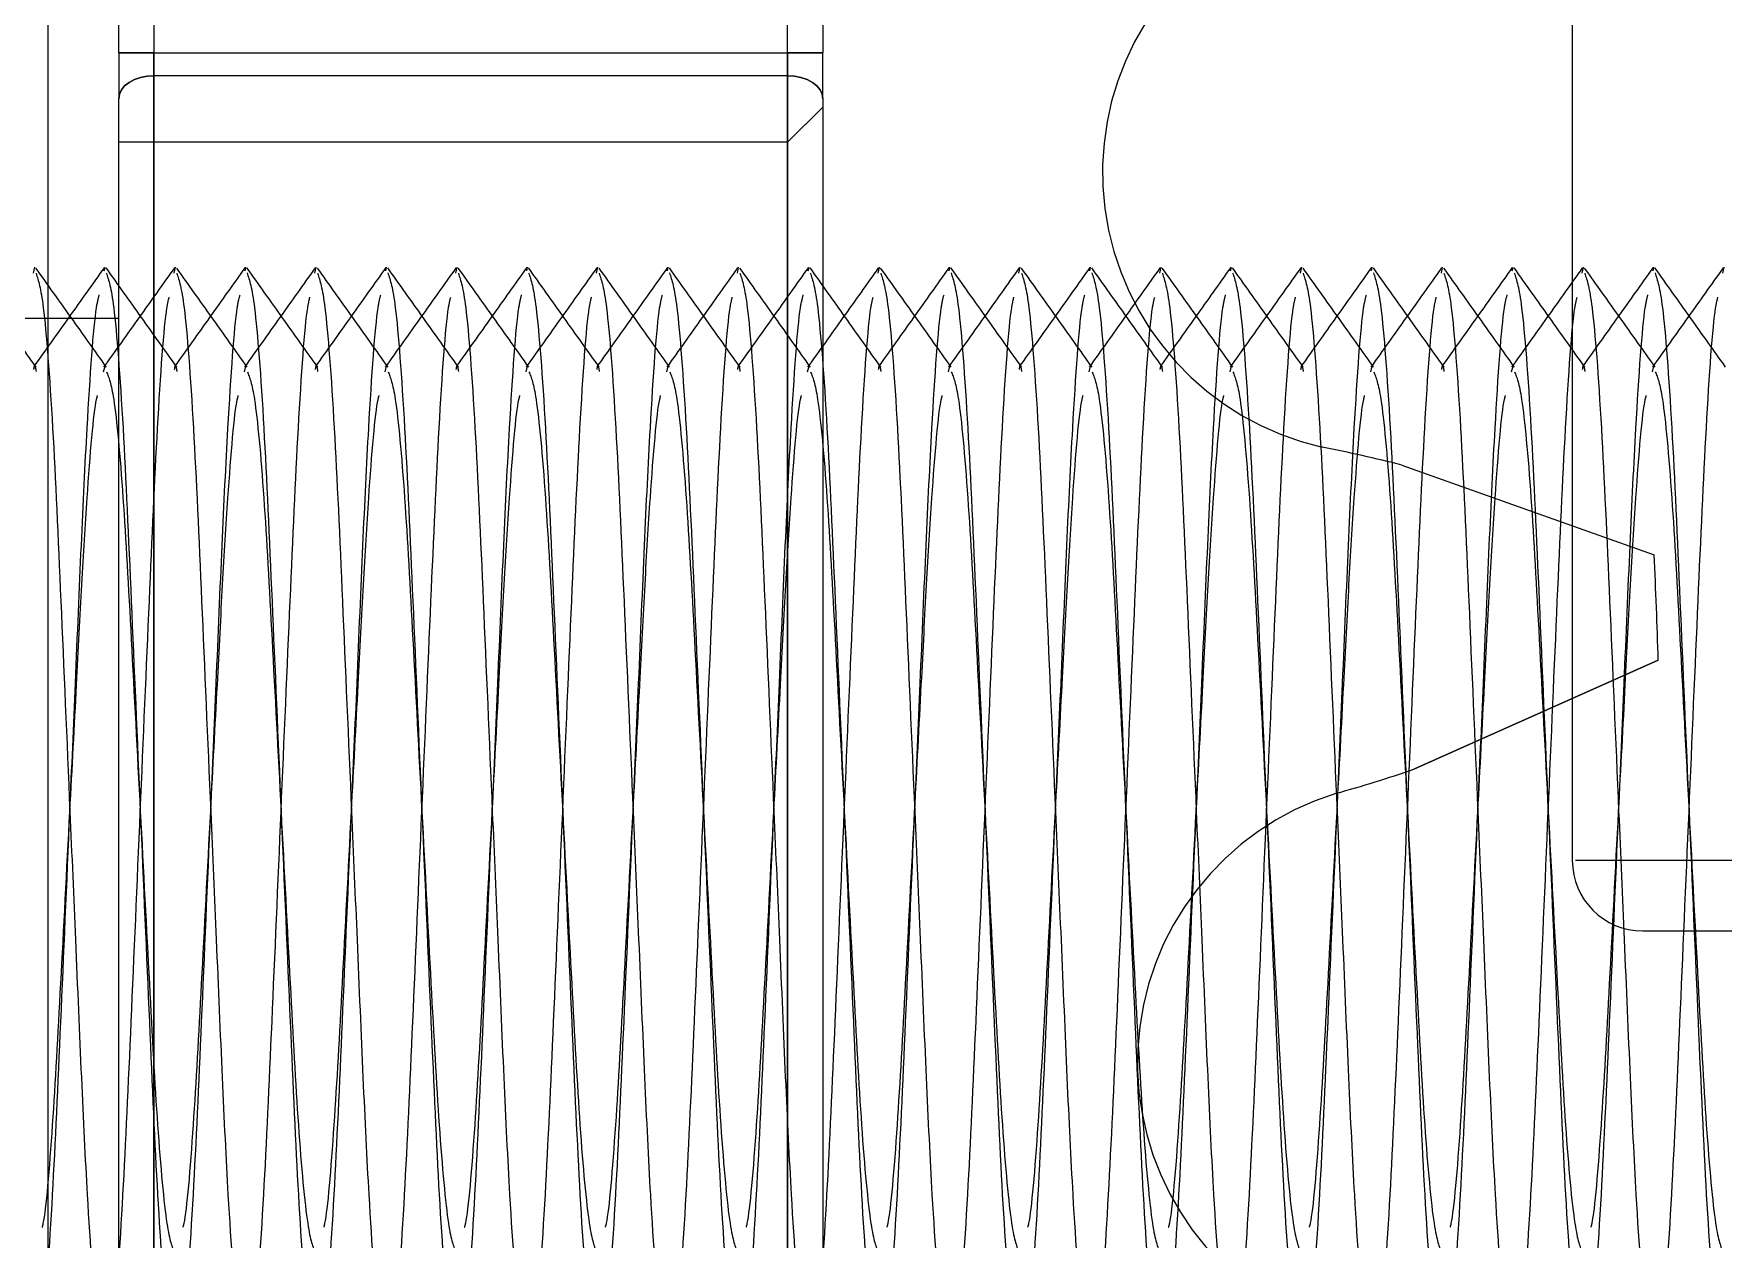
# Model space of a CAD drawing. Header units: metres. Extents: x 0 to 21025, y 0 to 14850.
# Drawn here: x 2134.36 to 2158.36, y 13178.61 to 13195.72 of the extents above; entities that cross this region are included whole.
import ezdxf

# ---------------------------------------------------------------- set-up
doc = ezdxf.new("R2010")
doc.units = ezdxf.units.M
doc.header["$LTSCALE"] = 25
doc.linetypes.add('DASHDOT', pattern=[25.4, 12.7, -6.35, 0, -6.35])
doc.linetypes.add('HIDDEN2', pattern=[4.7625, 3.175, -1.5875])
for name, color, linetype in [('SFU', 3, 'DASHDOT'), ('SL4', 4, 'Continuous'), ('ST1', 7, 'HIDDEN2')]:
    doc.layers.add(name, color=color, linetype=linetype)

msp = doc.modelspace()

# ---------------------------------------------------------------- linework, layer by layer
at = {"layer": 'SFU'}
for p, q in [((2156.212, 13246.684), (2156.212, 13183.984)), ((2175.712, 13183.984), (2156.257, 13183.984)), ((2157.212, 13182.984), (2175.712, 13182.984))]:
    msp.add_line(p, q, dxfattribs=at)
msp.add_arc((2157.212, 13183.984), 1, 180, 270, dxfattribs=at)
at = {"layer": 'SL4'}
for radius in [125, 123.91, 122.777, 119.686, 89.286]:
    msp.add_circle((2083.564, 13184.681), radius, dxfattribs=at)
for radius, start, end in [(104.464, 171.10617, 157.38407), (98.5, 170.88256, 157.60769), (93.236, 168.80946, 159.68079), (92.147, 167.89305, 74.24512)]:
    msp.add_arc((2083.564, 13184.681), radius, start, end, dxfattribs=at)
at = {"layer": 'ST1'}
for p, q in [((2145.064, 13195.452), (2145.064, 13209.681)), ((2145.064, 13195.452), (2145.064, 13200.476)), ((2145.564, 13200.335), (2145.564, 13195.452)), ((2135.564, 13195.452), (2135.564, 13199.881)), ((2136.064, 13199.881), (2136.064, 13195.452)), ((2134.564, 13184.681), (2134.564, 13199.681)), ((2136.064, 13195.452), (2135.564, 13195.452)), ((2135.564, 13195.452), (2136.064, 13195.452)), ((2136.064, 13195.452), (2135.564, 13195.452)), ((2135.564, 13195.452), (2135.564, 13194.799)), ((2135.564, 13195.452), (2136.064, 13195.452)), ((2136.064, 13195.125), (2136.064, 13195.452)), ((2136.064, 13195.452), (2145.064, 13195.452)), ((2136.064, 13195.125), (2136.064, 13195.452)), ((2136.064, 13195.452), (2136.064, 13195.125)), ((2136.064, 13195.452), (2136.064, 13195.125)), ((2145.064, 13195.125), (2145.064, 13195.452)), ((2145.564, 13195.452), (2145.064, 13195.452)), ((2145.564, 13195.452), (2145.064, 13195.452)), ((2145.064, 13195.125), (2145.064, 13195.452)), ((2145.064, 13195.452), (2145.064, 13195.125)), ((2145.064, 13195.452), (2145.564, 13195.452)), ((2145.064, 13195.452), (2145.564, 13195.452)), ((2145.064, 13195.452), (2145.064, 13195.125)), ((2145.564, 13194.799), (2145.564, 13195.452)), ((2136.064, 13195.125), (2136.064, 13174.237)), ((2145.064, 13195.125), (2136.064, 13195.125)), ((2136.064, 13174.237), (2136.064, 13195.125)), ((2136.064, 13195.125), (2136.064, 13174.237)), ((2136.064, 13174.237), (2136.064, 13195.125)), ((2145.064, 13174.237), (2145.064, 13195.125)), ((2145.064, 13194.181), (2145.064, 13195.125)), ((2145.064, 13195.125), (2145.064, 13194.181)), ((2145.064, 13195.125), (2145.064, 13194.181)), ((2135.564, 13174.564), (2135.564, 13194.799)), ((2145.564, 13194.799), (2145.564, 13174.564)), ((2145.564, 13194.681), (2145.064, 13194.181)), ((2145.064, 13194.181), (2135.564, 13194.181)), ((2145.064, 13194.181), (2145.064, 13175.181)), ((2134.352, 13192.324), (2134.37, 13192.409)), ((2135.359, 13192.357), (2135.37, 13192.409)), ((2136.352, 13192.324), (2136.37, 13192.409)), ((2137.359, 13192.357), (2137.37, 13192.409)), ((2138.352, 13192.324), (2138.37, 13192.409)), ((2139.359, 13192.357), (2139.37, 13192.409)), ((2140.352, 13192.324), (2140.37, 13192.409)), ((2141.359, 13192.357), (2141.37, 13192.409)), ((2142.352, 13192.324), (2142.37, 13192.409)), ((2143.359, 13192.357), (2143.37, 13192.409)), ((2144.352, 13192.324), (2144.37, 13192.409)), ((2145.359, 13192.357), (2145.37, 13192.409)), ((2146.352, 13192.324), (2146.37, 13192.409)), ((2147.359, 13192.357), (2147.37, 13192.409)), ((2148.352, 13192.324), (2148.37, 13192.409)), ((2149.359, 13192.357), (2149.37, 13192.409)), ((2150.352, 13192.324), (2150.37, 13192.409)), ((2151.359, 13192.357), (2151.37, 13192.409)), ((2152.352, 13192.324), (2152.37, 13192.409)), ((2153.359, 13192.357), (2153.37, 13192.409)), ((2154.352, 13192.324), (2154.37, 13192.409)), ((2155.359, 13192.357), (2155.37, 13192.409)), ((2156.352, 13192.324), (2156.37, 13192.409)), ((2157.359, 13192.357), (2157.37, 13192.409)), ((2158.352, 13192.324), (2158.37, 13192.409)), ((2135.564, 13191.681), (2121.564, 13191.681)), ((2135.35, 13190.923), (2135.37, 13191.003)), ((2137.35, 13190.923), (2137.37, 13191.003)), ((2139.35, 13190.923), (2139.37, 13191.003)), ((2141.35, 13190.923), (2141.37, 13191.003)), ((2143.35, 13190.923), (2143.37, 13191.003)), ((2145.35, 13190.923), (2145.37, 13191.003)), ((2147.35, 13190.923), (2147.37, 13191.003)), ((2149.35, 13190.923), (2149.37, 13191.003)), ((2151.35, 13190.923), (2151.37, 13191.003)), ((2153.35, 13190.923), (2153.37, 13191.003)), ((2155.35, 13190.923), (2155.37, 13191.003)), ((2157.35, 13190.923), (2157.37, 13191.003)), ((2153.792, 13189.596), (2157.374, 13188.325)), ((2157.433, 13186.827), (2153.962, 13185.279)), ((2153.962, 13185.279), (2157.433, 13186.827)), ((2134.564, 13169.681), (2134.564, 13184.681))]:
    msp.add_line(p, q, dxfattribs=at)
at = {"layer": 'ST1', "flags": 128}
for points in [[(2136.064, 13195.125), (2135.967, 13195.119), (2135.873, 13195.1), (2135.786, 13195.07), (2135.711, 13195.03), (2135.648, 13194.98), (2135.602, 13194.924), (2135.574, 13194.862), (2135.564, 13194.799)], [(2136.064, 13195.125), (2135.967, 13195.119), (2135.873, 13195.1), (2135.786, 13195.07), (2135.711, 13195.03), (2135.648, 13194.98), (2135.602, 13194.924), (2135.574, 13194.862), (2135.564, 13194.799)], [(2135.564, 13194.799), (2135.574, 13194.862), (2135.602, 13194.924), (2135.648, 13194.98), (2135.711, 13195.03), (2135.786, 13195.07), (2135.873, 13195.1), (2135.967, 13195.119), (2136.064, 13195.125)], [(2135.564, 13194.799), (2135.574, 13194.862), (2135.602, 13194.924), (2135.648, 13194.98), (2135.711, 13195.03), (2135.786, 13195.07), (2135.873, 13195.1), (2135.967, 13195.119), (2136.064, 13195.125)], [(2145.064, 13195.125), (2145.162, 13195.119), (2145.255, 13195.1), (2145.342, 13195.07), (2145.418, 13195.03), (2145.48, 13194.98), (2145.526, 13194.924), (2145.555, 13194.862), (2145.564, 13194.799)], [(2145.564, 13194.799), (2145.555, 13194.862), (2145.526, 13194.924), (2145.48, 13194.98), (2145.418, 13195.03), (2145.342, 13195.07), (2145.255, 13195.1), (2145.162, 13195.119), (2145.064, 13195.125)], [(2145.064, 13195.125), (2145.162, 13195.119), (2145.255, 13195.1), (2145.342, 13195.07), (2145.418, 13195.03), (2145.48, 13194.98), (2145.526, 13194.924), (2145.555, 13194.862), (2145.564, 13194.799)], [(2145.564, 13194.799), (2145.555, 13194.862), (2145.526, 13194.924), (2145.48, 13194.98), (2145.418, 13195.03), (2145.342, 13195.07), (2145.255, 13195.1), (2145.162, 13195.119), (2145.064, 13195.125)]]:
    msp.add_lwpolyline(points, dxfattribs=at)
at = {"layer": 'ST1'}
for radius in [114.333, 92.131, 89.448]:
    msp.add_circle((2083.564, 13184.681), radius, dxfattribs=at)
for centre, radius, start, end in [((2153.539, 13193.754), 4, 117.458, 257.3179), ((2148.617, 13169.327), 20.92, 75.6772, 78.8545), ((2083.564, 13184.681), 73.9, 1.66363, 2.82662), ((2147.215, 13205.082), 20.92, 285.6358, 288.8131), ((2154.035, 13181.114), 4, 107.1723, 247.0322)]:
    msp.add_arc(centre, radius, start, end, dxfattribs=at)
for points, knots in [([(2134.39, 13190.989), (2134.222, 13191.223), (2133.888, 13191.693), (2133.553, 13192.163), (2133.386, 13192.397)], [0, 0, 0, 0, 0.4999369, 1, 1, 1, 1]), ([(2135.36, 13192.404), (2135.193, 13192.169), (2134.859, 13191.7), (2134.525, 13191.231), (2134.357, 13190.997)], [0, 0, 0, 0, 0.500035, 1, 1, 1, 1]), ([(2135.39, 13190.988), (2135.223, 13191.223), (2134.889, 13191.692), (2134.554, 13192.161), (2134.387, 13192.395)], [0, 0, 0, 0, 0.49997, 1, 1, 1, 1]), ([(2134.389, 13192.32), (2134.423, 13192.218), (2134.498, 13191.992), (2134.627, 13190.27), (2134.74, 13187.721), (2134.853, 13185.083), (2134.954, 13182.757), (2135.033, 13180.862), (2135.127, 13178.922), (2135.246, 13177.34), (2135.323, 13177.113), (2135.359, 13177.006)], [0, 0, 0, 0, 0.108328, 0.239496, 0.365485, 0.495517, 0.57381, 0.663359, 0.752437, 0.883605, 1, 1, 1, 1]), ([(2136.354, 13192.397), (2136.187, 13192.162), (2135.852, 13191.692), (2135.518, 13191.223), (2135.35, 13190.988)], [0, 0, 0, 0, 0.50006, 1, 1, 1, 1]), ([(2136.39, 13190.989), (2136.222, 13191.223), (2135.888, 13191.693), (2135.553, 13192.163), (2135.386, 13192.397)], [0, 0, 0, 0, 0.499937, 1, 1, 1, 1]), ([(2135.387, 13192.327), (2135.422, 13192.224), (2135.497, 13191.997), (2135.627, 13190.271), (2135.74, 13187.719), (2135.87, 13184.681), (2136.001, 13181.643), (2136.113, 13179.092), (2136.243, 13177.367), (2136.318, 13177.141), (2136.352, 13177.038)], [0, 0, 0, 0, 0.110571, 0.242596, 0.369408, 0.50029, 0.631172, 0.757984, 0.890008, 1, 1, 1, 1]), ([(2137.36, 13192.404), (2137.193, 13192.169), (2136.859, 13191.7), (2136.525, 13191.231), (2136.357, 13190.997)], [0, 0, 0, 0, 0.500035, 1, 1, 1, 1]), ([(2137.39, 13190.988), (2137.223, 13191.223), (2136.889, 13191.692), (2136.554, 13192.161), (2136.387, 13192.395)], [0, 0, 0, 0, 0.49997, 1, 1, 1, 1]), ([(2136.389, 13192.32), (2136.423, 13192.218), (2136.498, 13191.992), (2136.627, 13190.27), (2136.74, 13187.721), (2136.853, 13185.083), (2136.954, 13182.757), (2137.033, 13180.862), (2137.127, 13178.922), (2137.246, 13177.34), (2137.323, 13177.113), (2137.359, 13177.006)], [0, 0, 0, 0, 0.108328, 0.239496, 0.365485, 0.495517, 0.57381, 0.663359, 0.752437, 0.883605, 1, 1, 1, 1]), ([(2138.354, 13192.397), (2138.187, 13192.162), (2137.852, 13191.692), (2137.518, 13191.223), (2137.35, 13190.988)], [0, 0, 0, 0, 0.50006, 1, 1, 1, 1]), ([(2138.39, 13190.989), (2138.222, 13191.223), (2137.888, 13191.693), (2137.553, 13192.163), (2137.386, 13192.397)], [0, 0, 0, 0, 0.499937, 1, 1, 1, 1]), ([(2137.387, 13192.327), (2137.422, 13192.224), (2137.497, 13191.997), (2137.627, 13190.271), (2137.74, 13187.719), (2137.87, 13184.681), (2138.001, 13181.643), (2138.113, 13179.092), (2138.243, 13177.367), (2138.318, 13177.141), (2138.352, 13177.038)], [0, 0, 0, 0, 0.110571, 0.242596, 0.369408, 0.50029, 0.631172, 0.757984, 0.890008, 1, 1, 1, 1]), ([(2139.36, 13192.404), (2139.193, 13192.169), (2138.859, 13191.7), (2138.525, 13191.231), (2138.357, 13190.997)], [0, 0, 0, 0, 0.500035, 1, 1, 1, 1]), ([(2139.39, 13190.988), (2139.223, 13191.223), (2138.889, 13191.692), (2138.554, 13192.161), (2138.387, 13192.395)], [0, 0, 0, 0, 0.49997, 1, 1, 1, 1]), ([(2138.389, 13192.32), (2138.423, 13192.218), (2138.498, 13191.992), (2138.627, 13190.27), (2138.74, 13187.721), (2138.853, 13185.083), (2138.954, 13182.757), (2139.033, 13180.862), (2139.127, 13178.922), (2139.246, 13177.34), (2139.323, 13177.113), (2139.359, 13177.006)], [0, 0, 0, 0, 0.108328, 0.239496, 0.365485, 0.495517, 0.57381, 0.663359, 0.752437, 0.883605, 1, 1, 1, 1]), ([(2140.354, 13192.397), (2140.187, 13192.162), (2139.852, 13191.692), (2139.518, 13191.223), (2139.35, 13190.988)], [0, 0, 0, 0, 0.50006, 1, 1, 1, 1]), ([(2140.39, 13190.989), (2140.222, 13191.223), (2139.888, 13191.693), (2139.553, 13192.163), (2139.386, 13192.397)], [0, 0, 0, 0, 0.4999369, 1, 1, 1, 1]), ([(2139.387, 13192.327), (2139.422, 13192.224), (2139.497, 13191.997), (2139.627, 13190.271), (2139.74, 13187.719), (2139.87, 13184.681), (2140.001, 13181.643), (2140.113, 13179.092), (2140.243, 13177.367), (2140.318, 13177.141), (2140.352, 13177.038)], [0, 0, 0, 0, 0.110571, 0.242596, 0.369408, 0.50029, 0.631172, 0.757984, 0.890008, 1, 1, 1, 1]), ([(2141.36, 13192.404), (2141.193, 13192.169), (2140.859, 13191.7), (2140.525, 13191.231), (2140.357, 13190.997)], [0, 0, 0, 0, 0.500035, 1, 1, 1, 1]), ([(2141.39, 13190.988), (2141.223, 13191.223), (2140.889, 13191.692), (2140.554, 13192.161), (2140.387, 13192.395)], [0, 0, 0, 0, 0.49997, 1, 1, 1, 1]), ([(2140.389, 13192.32), (2140.423, 13192.218), (2140.498, 13191.992), (2140.627, 13190.27), (2140.74, 13187.721), (2140.853, 13185.083), (2140.954, 13182.757), (2141.033, 13180.862), (2141.127, 13178.922), (2141.246, 13177.34), (2141.323, 13177.113), (2141.359, 13177.006)], [0, 0, 0, 0, 0.108328, 0.239496, 0.365485, 0.495517, 0.57381, 0.663359, 0.752437, 0.883605, 1, 1, 1, 1]), ([(2142.354, 13192.397), (2142.187, 13192.162), (2141.852, 13191.692), (2141.518, 13191.223), (2141.35, 13190.988)], [0, 0, 0, 0, 0.50006, 1, 1, 1, 1]), ([(2142.39, 13190.989), (2142.222, 13191.223), (2141.888, 13191.693), (2141.553, 13192.163), (2141.386, 13192.397)], [0, 0, 0, 0, 0.4999369, 1, 1, 1, 1]), ([(2141.387, 13192.327), (2141.422, 13192.224), (2141.497, 13191.997), (2141.627, 13190.271), (2141.74, 13187.719), (2141.87, 13184.681), (2142.001, 13181.643), (2142.113, 13179.092), (2142.243, 13177.367), (2142.318, 13177.141), (2142.352, 13177.038)], [0, 0, 0, 0, 0.110571, 0.242596, 0.369408, 0.50029, 0.631172, 0.757984, 0.890008, 1, 1, 1, 1]), ([(2143.36, 13192.404), (2143.193, 13192.169), (2142.859, 13191.7), (2142.525, 13191.231), (2142.357, 13190.997)], [0, 0, 0, 0, 0.500035, 1, 1, 1, 1]), ([(2143.39, 13190.988), (2143.223, 13191.223), (2142.889, 13191.692), (2142.554, 13192.161), (2142.387, 13192.395)], [0, 0, 0, 0, 0.49997, 1, 1, 1, 1]), ([(2142.389, 13192.32), (2142.423, 13192.218), (2142.498, 13191.992), (2142.627, 13190.27), (2142.74, 13187.721), (2142.853, 13185.083), (2142.954, 13182.757), (2143.033, 13180.862), (2143.127, 13178.922), (2143.246, 13177.34), (2143.323, 13177.113), (2143.359, 13177.006)], [0, 0, 0, 0, 0.108328, 0.239496, 0.365485, 0.495517, 0.57381, 0.663359, 0.752437, 0.883605, 1, 1, 1, 1]), ([(2144.354, 13192.397), (2144.187, 13192.162), (2143.852, 13191.692), (2143.518, 13191.223), (2143.35, 13190.988)], [0, 0, 0, 0, 0.5000596, 1, 1, 1, 1]), ([(2144.39, 13190.989), (2144.222, 13191.223), (2143.888, 13191.693), (2143.553, 13192.163), (2143.386, 13192.397)], [0, 0, 0, 0, 0.499937, 1, 1, 1, 1]), ([(2143.387, 13192.327), (2143.422, 13192.224), (2143.497, 13191.997), (2143.627, 13190.271), (2143.74, 13187.719), (2143.87, 13184.681), (2144.001, 13181.643), (2144.113, 13179.092), (2144.243, 13177.367), (2144.318, 13177.141), (2144.352, 13177.038)], [0, 0, 0, 0, 0.110571, 0.242596, 0.369408, 0.50029, 0.631172, 0.757984, 0.890008, 1, 1, 1, 1]), ([(2145.36, 13192.404), (2145.193, 13192.169), (2144.859, 13191.7), (2144.525, 13191.231), (2144.357, 13190.997)], [0, 0, 0, 0, 0.500035, 1, 1, 1, 1]), ([(2145.39, 13190.988), (2145.223, 13191.223), (2144.889, 13191.692), (2144.554, 13192.161), (2144.387, 13192.395)], [0, 0, 0, 0, 0.49997, 1, 1, 1, 1]), ([(2144.389, 13192.32), (2144.423, 13192.218), (2144.498, 13191.992), (2144.627, 13190.27), (2144.74, 13187.721), (2144.853, 13185.083), (2144.954, 13182.757), (2145.033, 13180.862), (2145.127, 13178.922), (2145.246, 13177.34), (2145.323, 13177.113), (2145.359, 13177.006)], [0, 0, 0, 0, 0.108328, 0.239496, 0.365485, 0.495517, 0.57381, 0.663359, 0.752437, 0.883605, 1, 1, 1, 1]), ([(2146.354, 13192.397), (2146.187, 13192.162), (2145.852, 13191.692), (2145.518, 13191.223), (2145.35, 13190.988)], [0, 0, 0, 0, 0.50006, 1, 1, 1, 1]), ([(2146.39, 13190.989), (2146.222, 13191.223), (2145.888, 13191.693), (2145.553, 13192.163), (2145.386, 13192.397)], [0, 0, 0, 0, 0.499937, 1, 1, 1, 1]), ([(2145.387, 13192.327), (2145.422, 13192.224), (2145.497, 13191.997), (2145.627, 13190.271), (2145.74, 13187.719), (2145.87, 13184.681), (2146.001, 13181.643), (2146.113, 13179.092), (2146.243, 13177.367), (2146.318, 13177.141), (2146.352, 13177.038)], [0, 0, 0, 0, 0.110571, 0.242596, 0.369408, 0.50029, 0.631172, 0.757984, 0.890008, 1, 1, 1, 1]), ([(2147.36, 13192.404), (2147.193, 13192.169), (2146.859, 13191.7), (2146.525, 13191.231), (2146.357, 13190.997)], [0, 0, 0, 0, 0.500035, 1, 1, 1, 1]), ([(2147.39, 13190.988), (2147.223, 13191.223), (2146.889, 13191.692), (2146.554, 13192.161), (2146.387, 13192.395)], [0, 0, 0, 0, 0.49997, 1, 1, 1, 1]), ([(2146.389, 13192.32), (2146.423, 13192.218), (2146.498, 13191.992), (2146.627, 13190.27), (2146.74, 13187.721), (2146.853, 13185.083), (2146.954, 13182.757), (2147.033, 13180.862), (2147.127, 13178.922), (2147.246, 13177.34), (2147.323, 13177.113), (2147.359, 13177.006)], [0, 0, 0, 0, 0.108328, 0.239496, 0.365485, 0.495517, 0.57381, 0.663359, 0.752437, 0.883605, 1, 1, 1, 1]), ([(2148.354, 13192.397), (2148.187, 13192.162), (2147.852, 13191.692), (2147.518, 13191.223), (2147.35, 13190.988)], [0, 0, 0, 0, 0.50006, 1, 1, 1, 1]), ([(2148.39, 13190.989), (2148.222, 13191.223), (2147.888, 13191.693), (2147.553, 13192.163), (2147.386, 13192.397)], [0, 0, 0, 0, 0.499937, 1, 1, 1, 1]), ([(2147.387, 13192.327), (2147.422, 13192.224), (2147.497, 13191.997), (2147.627, 13190.271), (2147.74, 13187.719), (2147.87, 13184.681), (2148.001, 13181.643), (2148.113, 13179.092), (2148.243, 13177.367), (2148.318, 13177.141), (2148.352, 13177.038)], [0, 0, 0, 0, 0.110571, 0.242596, 0.369408, 0.50029, 0.631172, 0.757984, 0.890008, 1, 1, 1, 1]), ([(2149.36, 13192.404), (2149.193, 13192.169), (2148.859, 13191.7), (2148.525, 13191.231), (2148.357, 13190.997)], [0, 0, 0, 0, 0.5000352, 1, 1, 1, 1]), ([(2149.39, 13190.988), (2149.223, 13191.223), (2148.889, 13191.692), (2148.554, 13192.161), (2148.387, 13192.395)], [0, 0, 0, 0, 0.49997, 1, 1, 1, 1]), ([(2148.389, 13192.32), (2148.423, 13192.218), (2148.498, 13191.992), (2148.627, 13190.27), (2148.74, 13187.721), (2148.853, 13185.083), (2148.954, 13182.757), (2149.033, 13180.862), (2149.127, 13178.922), (2149.246, 13177.34), (2149.323, 13177.113), (2149.359, 13177.006)], [0, 0, 0, 0, 0.108328, 0.239496, 0.365485, 0.495517, 0.57381, 0.663359, 0.752437, 0.883605, 1, 1, 1, 1]), ([(2150.354, 13192.397), (2150.187, 13192.162), (2149.852, 13191.692), (2149.518, 13191.223), (2149.35, 13190.988)], [0, 0, 0, 0, 0.5000596, 1, 1, 1, 1]), ([(2150.39, 13190.989), (2150.222, 13191.223), (2149.888, 13191.693), (2149.553, 13192.163), (2149.386, 13192.397)], [0, 0, 0, 0, 0.4999369, 1, 1, 1, 1]), ([(2149.387, 13192.327), (2149.422, 13192.224), (2149.497, 13191.997), (2149.627, 13190.271), (2149.74, 13187.719), (2149.87, 13184.681), (2150.001, 13181.643), (2150.113, 13179.092), (2150.243, 13177.367), (2150.318, 13177.141), (2150.352, 13177.038)], [0, 0, 0, 0, 0.110571, 0.242596, 0.369408, 0.50029, 0.631172, 0.757984, 0.890008, 1, 1, 1, 1]), ([(2151.36, 13192.404), (2151.193, 13192.169), (2150.859, 13191.7), (2150.525, 13191.231), (2150.357, 13190.997)], [0, 0, 0, 0, 0.500035, 1, 1, 1, 1]), ([(2151.39, 13190.988), (2151.223, 13191.223), (2150.889, 13191.692), (2150.554, 13192.161), (2150.387, 13192.395)], [0, 0, 0, 0, 0.49997, 1, 1, 1, 1]), ([(2150.389, 13192.32), (2150.423, 13192.218), (2150.498, 13191.992), (2150.627, 13190.27), (2150.74, 13187.721), (2150.853, 13185.083), (2150.954, 13182.757), (2151.033, 13180.862), (2151.127, 13178.922), (2151.246, 13177.34), (2151.323, 13177.113), (2151.359, 13177.006)], [0, 0, 0, 0, 0.108328, 0.239496, 0.365485, 0.495517, 0.57381, 0.663359, 0.752437, 0.883605, 1, 1, 1, 1]), ([(2152.354, 13192.397), (2152.187, 13192.162), (2151.852, 13191.692), (2151.518, 13191.223), (2151.35, 13190.988)], [0, 0, 0, 0, 0.50006, 1, 1, 1, 1]), ([(2152.39, 13190.989), (2152.222, 13191.223), (2151.888, 13191.693), (2151.553, 13192.163), (2151.386, 13192.397)], [0, 0, 0, 0, 0.499937, 1, 1, 1, 1]), ([(2151.387, 13192.327), (2151.422, 13192.224), (2151.497, 13191.997), (2151.627, 13190.271), (2151.74, 13187.719), (2151.87, 13184.681), (2152.001, 13181.643), (2152.113, 13179.092), (2152.243, 13177.367), (2152.318, 13177.141), (2152.352, 13177.038)], [0, 0, 0, 0, 0.110571, 0.242596, 0.369408, 0.50029, 0.631172, 0.757984, 0.890008, 1, 1, 1, 1]), ([(2153.36, 13192.404), (2153.193, 13192.169), (2152.859, 13191.7), (2152.525, 13191.231), (2152.357, 13190.997)], [0, 0, 0, 0, 0.5000352, 1, 1, 1, 1]), ([(2153.39, 13190.988), (2153.223, 13191.223), (2152.889, 13191.692), (2152.554, 13192.161), (2152.387, 13192.395)], [0, 0, 0, 0, 0.49997, 1, 1, 1, 1]), ([(2152.389, 13192.32), (2152.423, 13192.218), (2152.498, 13191.992), (2152.627, 13190.27), (2152.74, 13187.721), (2152.853, 13185.083), (2152.954, 13182.757), (2153.033, 13180.862), (2153.127, 13178.922), (2153.246, 13177.34), (2153.323, 13177.113), (2153.359, 13177.006)], [0, 0, 0, 0, 0.108328, 0.239496, 0.365485, 0.495517, 0.57381, 0.663359, 0.752437, 0.883605, 1, 1, 1, 1]), ([(2154.354, 13192.397), (2154.187, 13192.162), (2153.852, 13191.692), (2153.518, 13191.223), (2153.35, 13190.988)], [0, 0, 0, 0, 0.50006, 1, 1, 1, 1]), ([(2154.39, 13190.989), (2154.222, 13191.223), (2153.888, 13191.693), (2153.553, 13192.163), (2153.386, 13192.397)], [0, 0, 0, 0, 0.499937, 1, 1, 1, 1]), ([(2153.387, 13192.327), (2153.422, 13192.224), (2153.497, 13191.997), (2153.627, 13190.271), (2153.74, 13187.719), (2153.87, 13184.681), (2154.001, 13181.643), (2154.113, 13179.092), (2154.243, 13177.367), (2154.318, 13177.141), (2154.352, 13177.038)], [0, 0, 0, 0, 0.110571, 0.242596, 0.369408, 0.50029, 0.631172, 0.757984, 0.890008, 1, 1, 1, 1]), ([(2155.36, 13192.404), (2155.193, 13192.169), (2154.859, 13191.7), (2154.525, 13191.231), (2154.357, 13190.997)], [0, 0, 0, 0, 0.500035, 1, 1, 1, 1]), ([(2155.39, 13190.988), (2155.223, 13191.223), (2154.889, 13191.692), (2154.554, 13192.161), (2154.387, 13192.395)], [0, 0, 0, 0, 0.49997, 1, 1, 1, 1]), ([(2154.389, 13192.32), (2154.423, 13192.218), (2154.498, 13191.992), (2154.627, 13190.27), (2154.74, 13187.721), (2154.853, 13185.083), (2154.954, 13182.757), (2155.033, 13180.862), (2155.127, 13178.922), (2155.246, 13177.34), (2155.323, 13177.113), (2155.359, 13177.006)], [0, 0, 0, 0, 0.108328, 0.239496, 0.365485, 0.495517, 0.57381, 0.663359, 0.752437, 0.883605, 1, 1, 1, 1]), ([(2156.354, 13192.397), (2156.187, 13192.162), (2155.852, 13191.692), (2155.518, 13191.223), (2155.35, 13190.988)], [0, 0, 0, 0, 0.50006, 1, 1, 1, 1]), ([(2156.39, 13190.989), (2156.222, 13191.223), (2155.888, 13191.693), (2155.553, 13192.163), (2155.386, 13192.397)], [0, 0, 0, 0, 0.4999369, 1, 1, 1, 1]), ([(2155.387, 13192.327), (2155.422, 13192.224), (2155.497, 13191.997), (2155.627, 13190.271), (2155.74, 13187.719), (2155.87, 13184.681), (2156.001, 13181.643), (2156.113, 13179.092), (2156.243, 13177.367), (2156.318, 13177.141), (2156.352, 13177.038)], [0, 0, 0, 0, 0.110571, 0.242596, 0.369408, 0.50029, 0.631172, 0.757984, 0.890008, 1, 1, 1, 1]), ([(2157.36, 13192.404), (2157.193, 13192.169), (2156.859, 13191.7), (2156.525, 13191.231), (2156.357, 13190.997)], [0, 0, 0, 0, 0.5000352, 1, 1, 1, 1]), ([(2157.39, 13190.988), (2157.223, 13191.223), (2156.889, 13191.692), (2156.554, 13192.161), (2156.387, 13192.395)], [0, 0, 0, 0, 0.49997, 1, 1, 1, 1]), ([(2156.389, 13192.32), (2156.423, 13192.218), (2156.498, 13191.992), (2156.627, 13190.27), (2156.74, 13187.721), (2156.853, 13185.083), (2156.954, 13182.757), (2157.033, 13180.862), (2157.127, 13178.922), (2157.246, 13177.34), (2157.323, 13177.113), (2157.359, 13177.006)], [0, 0, 0, 0, 0.108328, 0.239496, 0.365485, 0.495517, 0.57381, 0.663359, 0.752437, 0.883605, 1, 1, 1, 1]), ([(2158.354, 13192.397), (2158.187, 13192.162), (2157.852, 13191.692), (2157.518, 13191.223), (2157.35, 13190.988)], [0, 0, 0, 0, 0.5000596, 1, 1, 1, 1]), ([(2158.39, 13190.989), (2158.222, 13191.223), (2157.888, 13191.693), (2157.553, 13192.163), (2157.386, 13192.397)], [0, 0, 0, 0, 0.499937, 1, 1, 1, 1]), ([(2157.387, 13192.327), (2157.422, 13192.224), (2157.497, 13191.997), (2157.627, 13190.271), (2157.74, 13187.719), (2157.87, 13184.681), (2158.001, 13181.643), (2158.113, 13179.092), (2158.243, 13177.367), (2158.318, 13177.141), (2158.352, 13177.038)], [0, 0, 0, 0, 0.110571, 0.242596, 0.369408, 0.50029, 0.631172, 0.757984, 0.890008, 1, 1, 1, 1]), ([(2134.461, 13177.385), (2134.471, 13177.426), (2134.523, 13177.631), (2134.627, 13179.128), (2134.74, 13181.631), (2134.853, 13184.282), (2134.954, 13186.604), (2135.033, 13188.506), (2135.126, 13190.417), (2135.22, 13191.759), (2135.274, 13191.965), (2135.287, 13192.014)], [0, 0, 0, 0, 0.038658, 0.193158, 0.341558, 0.49472, 0.586939, 0.692417, 0.79734, 0.95184, 1, 1, 1, 1]), ([(2135.46, 13177.378), (2135.47, 13177.42), (2135.523, 13177.626), (2135.627, 13179.127), (2135.74, 13181.634), (2135.87, 13184.681), (2136.001, 13187.728), (2136.113, 13190.235), (2136.218, 13191.735), (2136.27, 13191.94), (2136.28, 13191.982)], [0, 0, 0, 0, 0.040767, 0.196457, 0.346, 0.500342, 0.654684, 0.804227, 0.959916, 1, 1, 1, 1]), ([(2136.461, 13177.385), (2136.471, 13177.426), (2136.523, 13177.631), (2136.627, 13179.128), (2136.74, 13181.631), (2136.853, 13184.282), (2136.954, 13186.604), (2137.033, 13188.506), (2137.126, 13190.417), (2137.22, 13191.759), (2137.274, 13191.965), (2137.287, 13192.014)], [0, 0, 0, 0, 0.038658, 0.193158, 0.341558, 0.49472, 0.586939, 0.692417, 0.79734, 0.95184, 1, 1, 1, 1]), ([(2137.46, 13177.378), (2137.47, 13177.42), (2137.523, 13177.626), (2137.627, 13179.127), (2137.74, 13181.634), (2137.87, 13184.681), (2138.001, 13187.728), (2138.113, 13190.235), (2138.218, 13191.735), (2138.27, 13191.94), (2138.28, 13191.982)], [0, 0, 0, 0, 0.040767, 0.196457, 0.346, 0.500342, 0.654684, 0.804227, 0.959916, 1, 1, 1, 1]), ([(2138.461, 13177.385), (2138.471, 13177.426), (2138.523, 13177.631), (2138.627, 13179.128), (2138.74, 13181.631), (2138.853, 13184.282), (2138.954, 13186.604), (2139.033, 13188.506), (2139.126, 13190.417), (2139.22, 13191.759), (2139.274, 13191.965), (2139.287, 13192.014)], [0, 0, 0, 0, 0.038658, 0.193158, 0.341558, 0.49472, 0.586939, 0.692417, 0.79734, 0.95184, 1, 1, 1, 1]), ([(2139.46, 13177.378), (2139.47, 13177.42), (2139.523, 13177.626), (2139.627, 13179.127), (2139.74, 13181.634), (2139.87, 13184.681), (2140.001, 13187.728), (2140.113, 13190.235), (2140.218, 13191.735), (2140.27, 13191.94), (2140.28, 13191.982)], [0, 0, 0, 0, 0.040767, 0.196457, 0.346, 0.500342, 0.654684, 0.804227, 0.959916, 1, 1, 1, 1]), ([(2140.461, 13177.385), (2140.471, 13177.426), (2140.523, 13177.631), (2140.627, 13179.128), (2140.74, 13181.631), (2140.853, 13184.282), (2140.954, 13186.604), (2141.033, 13188.506), (2141.126, 13190.417), (2141.22, 13191.759), (2141.274, 13191.965), (2141.287, 13192.014)], [0, 0, 0, 0, 0.038658, 0.193158, 0.341558, 0.49472, 0.586939, 0.692417, 0.79734, 0.95184, 1, 1, 1, 1]), ([(2141.46, 13177.378), (2141.47, 13177.42), (2141.523, 13177.626), (2141.627, 13179.127), (2141.74, 13181.634), (2141.87, 13184.681), (2142.001, 13187.728), (2142.113, 13190.235), (2142.218, 13191.735), (2142.27, 13191.94), (2142.28, 13191.982)], [0, 0, 0, 0, 0.040767, 0.196457, 0.346, 0.500342, 0.654684, 0.804227, 0.959916, 1, 1, 1, 1]), ([(2142.461, 13177.385), (2142.471, 13177.426), (2142.523, 13177.631), (2142.627, 13179.128), (2142.74, 13181.631), (2142.853, 13184.282), (2142.954, 13186.604), (2143.033, 13188.506), (2143.126, 13190.417), (2143.22, 13191.759), (2143.274, 13191.965), (2143.287, 13192.014)], [0, 0, 0, 0, 0.038658, 0.193158, 0.341558, 0.49472, 0.586939, 0.692417, 0.79734, 0.95184, 1, 1, 1, 1]), ([(2143.46, 13177.378), (2143.47, 13177.42), (2143.523, 13177.626), (2143.627, 13179.127), (2143.74, 13181.634), (2143.87, 13184.681), (2144.001, 13187.728), (2144.113, 13190.235), (2144.218, 13191.735), (2144.27, 13191.94), (2144.28, 13191.982)], [0, 0, 0, 0, 0.040767, 0.196457, 0.346, 0.500342, 0.654684, 0.804227, 0.959916, 1, 1, 1, 1]), ([(2144.461, 13177.385), (2144.471, 13177.426), (2144.523, 13177.631), (2144.627, 13179.128), (2144.74, 13181.631), (2144.853, 13184.282), (2144.954, 13186.604), (2145.033, 13188.506), (2145.126, 13190.417), (2145.22, 13191.759), (2145.274, 13191.965), (2145.287, 13192.014)], [0, 0, 0, 0, 0.038658, 0.193158, 0.341558, 0.49472, 0.586939, 0.692417, 0.79734, 0.95184, 1, 1, 1, 1]), ([(2145.46, 13177.378), (2145.47, 13177.42), (2145.523, 13177.626), (2145.627, 13179.127), (2145.74, 13181.634), (2145.87, 13184.681), (2146.001, 13187.728), (2146.113, 13190.235), (2146.218, 13191.735), (2146.27, 13191.94), (2146.28, 13191.982)], [0, 0, 0, 0, 0.040767, 0.196457, 0.346, 0.500342, 0.654684, 0.804227, 0.959916, 1, 1, 1, 1]), ([(2146.461, 13177.385), (2146.471, 13177.426), (2146.523, 13177.631), (2146.627, 13179.128), (2146.74, 13181.631), (2146.853, 13184.282), (2146.954, 13186.604), (2147.033, 13188.506), (2147.126, 13190.417), (2147.22, 13191.759), (2147.274, 13191.965), (2147.287, 13192.014)], [0, 0, 0, 0, 0.0386582, 0.1931578, 0.3415577, 0.4947199, 0.5869387, 0.6924168, 0.7973402, 0.9518398, 1, 1, 1, 1]), ([(2147.46, 13177.378), (2147.47, 13177.42), (2147.523, 13177.626), (2147.627, 13179.127), (2147.74, 13181.634), (2147.87, 13184.681), (2148.001, 13187.728), (2148.113, 13190.235), (2148.218, 13191.735), (2148.27, 13191.94), (2148.28, 13191.982)], [0, 0, 0, 0, 0.040767, 0.196457, 0.346, 0.500342, 0.654684, 0.804227, 0.959916, 1, 1, 1, 1]), ([(2148.461, 13177.385), (2148.471, 13177.426), (2148.523, 13177.631), (2148.627, 13179.128), (2148.74, 13181.631), (2148.853, 13184.282), (2148.954, 13186.604), (2149.033, 13188.506), (2149.126, 13190.417), (2149.22, 13191.759), (2149.274, 13191.965), (2149.287, 13192.014)], [0, 0, 0, 0, 0.038658, 0.193158, 0.341558, 0.49472, 0.586939, 0.692417, 0.79734, 0.95184, 1, 1, 1, 1]), ([(2149.46, 13177.378), (2149.47, 13177.42), (2149.523, 13177.626), (2149.627, 13179.127), (2149.74, 13181.634), (2149.87, 13184.681), (2150.001, 13187.728), (2150.113, 13190.235), (2150.218, 13191.735), (2150.27, 13191.94), (2150.28, 13191.982)], [0, 0, 0, 0, 0.040767, 0.196457, 0.346, 0.500342, 0.654684, 0.804227, 0.959916, 1, 1, 1, 1]), ([(2150.461, 13177.385), (2150.471, 13177.426), (2150.523, 13177.631), (2150.627, 13179.128), (2150.74, 13181.631), (2150.853, 13184.282), (2150.954, 13186.604), (2151.033, 13188.506), (2151.126, 13190.417), (2151.22, 13191.759), (2151.274, 13191.965), (2151.287, 13192.014)], [0, 0, 0, 0, 0.038658, 0.193158, 0.341558, 0.49472, 0.586939, 0.692417, 0.79734, 0.95184, 1, 1, 1, 1]), ([(2151.46, 13177.378), (2151.47, 13177.42), (2151.523, 13177.626), (2151.627, 13179.127), (2151.74, 13181.634), (2151.87, 13184.681), (2152.001, 13187.728), (2152.113, 13190.235), (2152.218, 13191.735), (2152.27, 13191.94), (2152.28, 13191.982)], [0, 0, 0, 0, 0.040767, 0.196457, 0.346, 0.500342, 0.654684, 0.804227, 0.959916, 1, 1, 1, 1]), ([(2152.461, 13177.385), (2152.471, 13177.426), (2152.523, 13177.631), (2152.627, 13179.128), (2152.74, 13181.631), (2152.853, 13184.282), (2152.954, 13186.604), (2153.033, 13188.506), (2153.126, 13190.417), (2153.22, 13191.759), (2153.274, 13191.965), (2153.287, 13192.014)], [0, 0, 0, 0, 0.038658, 0.193158, 0.341558, 0.49472, 0.586939, 0.692417, 0.79734, 0.95184, 1, 1, 1, 1]), ([(2153.46, 13177.378), (2153.47, 13177.42), (2153.523, 13177.626), (2153.627, 13179.127), (2153.74, 13181.634), (2153.87, 13184.681), (2154.001, 13187.728), (2154.113, 13190.235), (2154.218, 13191.735), (2154.27, 13191.94), (2154.28, 13191.982)], [0, 0, 0, 0, 0.0407674, 0.196457, 0.3459999, 0.5003418, 0.6546838, 0.8042266, 0.9599163, 1, 1, 1, 1]), ([(2154.461, 13177.385), (2154.471, 13177.426), (2154.523, 13177.631), (2154.627, 13179.128), (2154.74, 13181.631), (2154.853, 13184.282), (2154.954, 13186.604), (2155.033, 13188.506), (2155.126, 13190.417), (2155.22, 13191.759), (2155.274, 13191.965), (2155.287, 13192.014)], [0, 0, 0, 0, 0.038658, 0.193158, 0.341558, 0.49472, 0.586939, 0.692417, 0.79734, 0.95184, 1, 1, 1, 1]), ([(2155.46, 13177.378), (2155.47, 13177.42), (2155.523, 13177.626), (2155.627, 13179.127), (2155.74, 13181.634), (2155.87, 13184.681), (2156.001, 13187.728), (2156.113, 13190.235), (2156.218, 13191.735), (2156.27, 13191.94), (2156.28, 13191.982)], [0, 0, 0, 0, 0.040767, 0.196457, 0.346, 0.500342, 0.654684, 0.804227, 0.959916, 1, 1, 1, 1]), ([(2156.461, 13177.385), (2156.471, 13177.426), (2156.523, 13177.631), (2156.627, 13179.128), (2156.74, 13181.631), (2156.853, 13184.282), (2156.954, 13186.604), (2157.033, 13188.506), (2157.126, 13190.417), (2157.22, 13191.759), (2157.274, 13191.965), (2157.287, 13192.014)], [0, 0, 0, 0, 0.038658, 0.193158, 0.341558, 0.49472, 0.586939, 0.692417, 0.79734, 0.95184, 1, 1, 1, 1]), ([(2157.46, 13177.378), (2157.47, 13177.42), (2157.523, 13177.626), (2157.627, 13179.127), (2157.74, 13181.634), (2157.87, 13184.681), (2158.001, 13187.728), (2158.113, 13190.235), (2158.218, 13191.735), (2158.27, 13191.94), (2158.28, 13191.982)], [0, 0, 0, 0, 0.040767, 0.196457, 0.346, 0.500342, 0.654684, 0.804227, 0.959916, 1, 1, 1, 1]), ([(2134.357, 13190.953), (2134.362, 13190.976), (2134.373, 13191.035), (2134.384, 13190.966), (2134.39, 13190.924)], [0, 0, 0, 0, 0.390533, 1, 1, 1, 1]), ([(2135.391, 13190.923), (2135.424, 13190.841), (2135.498, 13190.656), (2135.627, 13189.253), (2135.74, 13187.167), (2135.87, 13184.681), (2136.001, 13182.196), (2136.113, 13180.107), (2136.245, 13178.683), (2136.322, 13178.497), (2136.357, 13178.41)], [0, 0, 0, 0, 0.106972, 0.238781, 0.365377, 0.496042, 0.626708, 0.753304, 0.885113, 1, 1, 1, 1]), ([(2136.357, 13190.953), (2136.362, 13190.976), (2136.373, 13191.035), (2136.384, 13190.966), (2136.39, 13190.924)], [0, 0, 0, 0, 0.390533, 1, 1, 1, 1]), ([(2137.391, 13190.923), (2137.424, 13190.841), (2137.498, 13190.656), (2137.627, 13189.253), (2137.74, 13187.167), (2137.87, 13184.681), (2138.001, 13182.196), (2138.113, 13180.107), (2138.245, 13178.683), (2138.322, 13178.497), (2138.357, 13178.41)], [0, 0, 0, 0, 0.106972, 0.238781, 0.365377, 0.496042, 0.626708, 0.753304, 0.885113, 1, 1, 1, 1]), ([(2138.357, 13190.953), (2138.362, 13190.976), (2138.373, 13191.035), (2138.384, 13190.966), (2138.39, 13190.924)], [0, 0, 0, 0, 0.390533, 1, 1, 1, 1]), ([(2139.391, 13190.923), (2139.424, 13190.841), (2139.498, 13190.656), (2139.627, 13189.253), (2139.74, 13187.167), (2139.87, 13184.681), (2140.001, 13182.196), (2140.113, 13180.107), (2140.245, 13178.683), (2140.322, 13178.497), (2140.357, 13178.41)], [0, 0, 0, 0, 0.106972, 0.238781, 0.365377, 0.496042, 0.626708, 0.753304, 0.885113, 1, 1, 1, 1]), ([(2140.357, 13190.953), (2140.362, 13190.976), (2140.373, 13191.035), (2140.384, 13190.966), (2140.39, 13190.924)], [0, 0, 0, 0, 0.390533, 1, 1, 1, 1]), ([(2141.391, 13190.923), (2141.424, 13190.841), (2141.498, 13190.656), (2141.627, 13189.253), (2141.74, 13187.167), (2141.87, 13184.681), (2142.001, 13182.196), (2142.113, 13180.107), (2142.245, 13178.683), (2142.322, 13178.497), (2142.357, 13178.41)], [0, 0, 0, 0, 0.106972, 0.238781, 0.365377, 0.496042, 0.626708, 0.753304, 0.885113, 1, 1, 1, 1]), ([(2142.357, 13190.953), (2142.362, 13190.976), (2142.373, 13191.035), (2142.384, 13190.966), (2142.39, 13190.924)], [0, 0, 0, 0, 0.390533, 1, 1, 1, 1]), ([(2143.391, 13190.923), (2143.424, 13190.841), (2143.498, 13190.656), (2143.627, 13189.253), (2143.74, 13187.167), (2143.87, 13184.681), (2144.001, 13182.196), (2144.113, 13180.107), (2144.245, 13178.683), (2144.322, 13178.497), (2144.357, 13178.41)], [0, 0, 0, 0, 0.106972, 0.238781, 0.365377, 0.496042, 0.626708, 0.753304, 0.885113, 1, 1, 1, 1]), ([(2144.357, 13190.953), (2144.362, 13190.976), (2144.373, 13191.035), (2144.384, 13190.966), (2144.39, 13190.924)], [0, 0, 0, 0, 0.390533, 1, 1, 1, 1]), ([(2145.391, 13190.923), (2145.424, 13190.841), (2145.498, 13190.656), (2145.627, 13189.253), (2145.74, 13187.167), (2145.87, 13184.681), (2146.001, 13182.196), (2146.113, 13180.107), (2146.245, 13178.683), (2146.322, 13178.497), (2146.357, 13178.41)], [0, 0, 0, 0, 0.106972, 0.238781, 0.365377, 0.496042, 0.626708, 0.753304, 0.885113, 1, 1, 1, 1]), ([(2146.357, 13190.953), (2146.362, 13190.976), (2146.373, 13191.035), (2146.384, 13190.966), (2146.39, 13190.924)], [0, 0, 0, 0, 0.390533, 1, 1, 1, 1]), ([(2147.391, 13190.923), (2147.424, 13190.841), (2147.498, 13190.656), (2147.627, 13189.253), (2147.74, 13187.167), (2147.87, 13184.681), (2148.001, 13182.196), (2148.113, 13180.107), (2148.245, 13178.683), (2148.322, 13178.497), (2148.357, 13178.41)], [0, 0, 0, 0, 0.106972, 0.238781, 0.365377, 0.496042, 0.626708, 0.753304, 0.885113, 1, 1, 1, 1]), ([(2148.357, 13190.953), (2148.362, 13190.976), (2148.373, 13191.035), (2148.384, 13190.966), (2148.39, 13190.924)], [0, 0, 0, 0, 0.390533, 1, 1, 1, 1]), ([(2149.391, 13190.923), (2149.424, 13190.841), (2149.498, 13190.656), (2149.627, 13189.253), (2149.74, 13187.167), (2149.87, 13184.681), (2150.001, 13182.196), (2150.113, 13180.107), (2150.245, 13178.683), (2150.322, 13178.497), (2150.357, 13178.41)], [0, 0, 0, 0, 0.106972, 0.238781, 0.365377, 0.496042, 0.626708, 0.753304, 0.885113, 1, 1, 1, 1]), ([(2150.357, 13190.953), (2150.362, 13190.976), (2150.373, 13191.035), (2150.384, 13190.966), (2150.39, 13190.924)], [0, 0, 0, 0, 0.390533, 1, 1, 1, 1]), ([(2151.391, 13190.923), (2151.424, 13190.841), (2151.498, 13190.656), (2151.627, 13189.253), (2151.74, 13187.167), (2151.87, 13184.681), (2152.001, 13182.196), (2152.113, 13180.107), (2152.245, 13178.683), (2152.322, 13178.497), (2152.357, 13178.41)], [0, 0, 0, 0, 0.106972, 0.238781, 0.365377, 0.496042, 0.626708, 0.753304, 0.885113, 1, 1, 1, 1]), ([(2152.357, 13190.953), (2152.362, 13190.976), (2152.373, 13191.035), (2152.384, 13190.966), (2152.39, 13190.924)], [0, 0, 0, 0, 0.390533, 1, 1, 1, 1]), ([(2153.391, 13190.923), (2153.424, 13190.841), (2153.498, 13190.656), (2153.627, 13189.253), (2153.74, 13187.167), (2153.87, 13184.681), (2154.001, 13182.196), (2154.113, 13180.107), (2154.245, 13178.683), (2154.322, 13178.497), (2154.357, 13178.41)], [0, 0, 0, 0, 0.106972, 0.238781, 0.365377, 0.496042, 0.626708, 0.753304, 0.885113, 1, 1, 1, 1]), ([(2154.357, 13190.953), (2154.362, 13190.976), (2154.373, 13191.035), (2154.384, 13190.966), (2154.39, 13190.924)], [0, 0, 0, 0, 0.390533, 1, 1, 1, 1]), ([(2155.391, 13190.923), (2155.424, 13190.841), (2155.498, 13190.656), (2155.627, 13189.253), (2155.74, 13187.167), (2155.87, 13184.681), (2156.001, 13182.196), (2156.113, 13180.107), (2156.245, 13178.683), (2156.322, 13178.497), (2156.357, 13178.41)], [0, 0, 0, 0, 0.106972, 0.238781, 0.365377, 0.496042, 0.626708, 0.753304, 0.885113, 1, 1, 1, 1]), ([(2156.357, 13190.953), (2156.362, 13190.976), (2156.373, 13191.035), (2156.384, 13190.966), (2156.39, 13190.924)], [0, 0, 0, 0, 0.390533, 1, 1, 1, 1]), ([(2157.391, 13190.923), (2157.424, 13190.841), (2157.498, 13190.656), (2157.627, 13189.253), (2157.74, 13187.167), (2157.87, 13184.681), (2158.001, 13182.196), (2158.113, 13180.107), (2158.245, 13178.683), (2158.322, 13178.497), (2158.357, 13178.41)], [0, 0, 0, 0, 0.106972, 0.238781, 0.365377, 0.496042, 0.626708, 0.753304, 0.885113, 1, 1, 1, 1]), ([(2134.478, 13178.777), (2134.483, 13178.794), (2134.529, 13178.959), (2134.628, 13180.15), (2134.74, 13182.183), (2134.858, 13184.462), (2134.962, 13186.412), (2135.04, 13187.942), (2135.129, 13189.394), (2135.211, 13190.403), (2135.258, 13190.567), (2135.262, 13190.584)], [0, 0, 0, 0, 0.0191483, 0.1819613, 0.3383353, 0.4997364, 0.6175161, 0.7178528, 0.8186194, 0.9814324, 1, 1, 1, 1]), ([(2136.478, 13178.777), (2136.483, 13178.794), (2136.529, 13178.959), (2136.628, 13180.15), (2136.74, 13182.183), (2136.858, 13184.462), (2136.962, 13186.412), (2137.04, 13187.942), (2137.129, 13189.394), (2137.211, 13190.403), (2137.258, 13190.567), (2137.262, 13190.584)], [0, 0, 0, 0, 0.019148, 0.181961, 0.338335, 0.499736, 0.617516, 0.717853, 0.818619, 0.981432, 1, 1, 1, 1]), ([(2138.478, 13178.777), (2138.483, 13178.794), (2138.529, 13178.959), (2138.628, 13180.15), (2138.74, 13182.183), (2138.858, 13184.462), (2138.962, 13186.412), (2139.04, 13187.942), (2139.129, 13189.394), (2139.211, 13190.403), (2139.258, 13190.567), (2139.262, 13190.584)], [0, 0, 0, 0, 0.019148, 0.181961, 0.338335, 0.499736, 0.617516, 0.717853, 0.818619, 0.981432, 1, 1, 1, 1]), ([(2140.478, 13178.777), (2140.483, 13178.794), (2140.529, 13178.959), (2140.628, 13180.15), (2140.74, 13182.183), (2140.858, 13184.462), (2140.962, 13186.412), (2141.04, 13187.942), (2141.129, 13189.394), (2141.211, 13190.403), (2141.258, 13190.567), (2141.262, 13190.584)], [0, 0, 0, 0, 0.019148, 0.181961, 0.338335, 0.499736, 0.617516, 0.717853, 0.818619, 0.981432, 1, 1, 1, 1]), ([(2142.478, 13178.777), (2142.483, 13178.794), (2142.529, 13178.959), (2142.628, 13180.15), (2142.74, 13182.183), (2142.858, 13184.462), (2142.962, 13186.412), (2143.04, 13187.942), (2143.129, 13189.394), (2143.211, 13190.403), (2143.258, 13190.567), (2143.262, 13190.584)], [0, 0, 0, 0, 0.019148, 0.181961, 0.338335, 0.499736, 0.617516, 0.717853, 0.818619, 0.981432, 1, 1, 1, 1]), ([(2144.478, 13178.777), (2144.483, 13178.794), (2144.529, 13178.959), (2144.628, 13180.15), (2144.74, 13182.183), (2144.858, 13184.462), (2144.962, 13186.412), (2145.04, 13187.942), (2145.129, 13189.394), (2145.211, 13190.403), (2145.258, 13190.567), (2145.262, 13190.584)], [0, 0, 0, 0, 0.019148, 0.181961, 0.338335, 0.499736, 0.617516, 0.717853, 0.818619, 0.981432, 1, 1, 1, 1]), ([(2146.478, 13178.777), (2146.483, 13178.794), (2146.529, 13178.959), (2146.628, 13180.15), (2146.74, 13182.183), (2146.858, 13184.462), (2146.962, 13186.412), (2147.04, 13187.942), (2147.129, 13189.394), (2147.211, 13190.403), (2147.258, 13190.567), (2147.262, 13190.584)], [0, 0, 0, 0, 0.019148, 0.181961, 0.338335, 0.499736, 0.617516, 0.717853, 0.818619, 0.981432, 1, 1, 1, 1]), ([(2148.478, 13178.777), (2148.483, 13178.794), (2148.529, 13178.959), (2148.628, 13180.15), (2148.74, 13182.183), (2148.858, 13184.462), (2148.962, 13186.412), (2149.04, 13187.942), (2149.129, 13189.394), (2149.211, 13190.403), (2149.258, 13190.567), (2149.262, 13190.584)], [0, 0, 0, 0, 0.019148, 0.181961, 0.338335, 0.499736, 0.617516, 0.717853, 0.818619, 0.981432, 1, 1, 1, 1]), ([(2150.478, 13178.777), (2150.483, 13178.794), (2150.529, 13178.959), (2150.628, 13180.15), (2150.74, 13182.183), (2150.858, 13184.462), (2150.962, 13186.412), (2151.04, 13187.942), (2151.129, 13189.394), (2151.211, 13190.403), (2151.258, 13190.567), (2151.262, 13190.584)], [0, 0, 0, 0, 0.019148, 0.181961, 0.338335, 0.499736, 0.617516, 0.717853, 0.818619, 0.981432, 1, 1, 1, 1]), ([(2152.478, 13178.777), (2152.483, 13178.794), (2152.529, 13178.959), (2152.628, 13180.15), (2152.74, 13182.183), (2152.858, 13184.462), (2152.962, 13186.412), (2153.04, 13187.942), (2153.129, 13189.394), (2153.211, 13190.403), (2153.258, 13190.567), (2153.262, 13190.584)], [0, 0, 0, 0, 0.019148, 0.181961, 0.338335, 0.499736, 0.617516, 0.717853, 0.818619, 0.981432, 1, 1, 1, 1]), ([(2154.478, 13178.777), (2154.483, 13178.794), (2154.529, 13178.959), (2154.628, 13180.15), (2154.74, 13182.183), (2154.858, 13184.462), (2154.962, 13186.412), (2155.04, 13187.942), (2155.129, 13189.394), (2155.211, 13190.403), (2155.258, 13190.567), (2155.262, 13190.584)], [0, 0, 0, 0, 0.019148, 0.181961, 0.338335, 0.499736, 0.617516, 0.717853, 0.818619, 0.981432, 1, 1, 1, 1]), ([(2156.478, 13178.777), (2156.483, 13178.794), (2156.529, 13178.959), (2156.628, 13180.15), (2156.74, 13182.183), (2156.858, 13184.462), (2156.962, 13186.412), (2157.04, 13187.942), (2157.129, 13189.394), (2157.211, 13190.403), (2157.258, 13190.567), (2157.262, 13190.584)], [0, 0, 0, 0, 0.0191483, 0.1819613, 0.3383353, 0.4997364, 0.6175161, 0.7178528, 0.8186194, 0.9814324, 1, 1, 1, 1])]:
    msp.add_open_spline(points, degree=3, knots=knots, dxfattribs=at)

doc.saveas('drawing.dxf')
